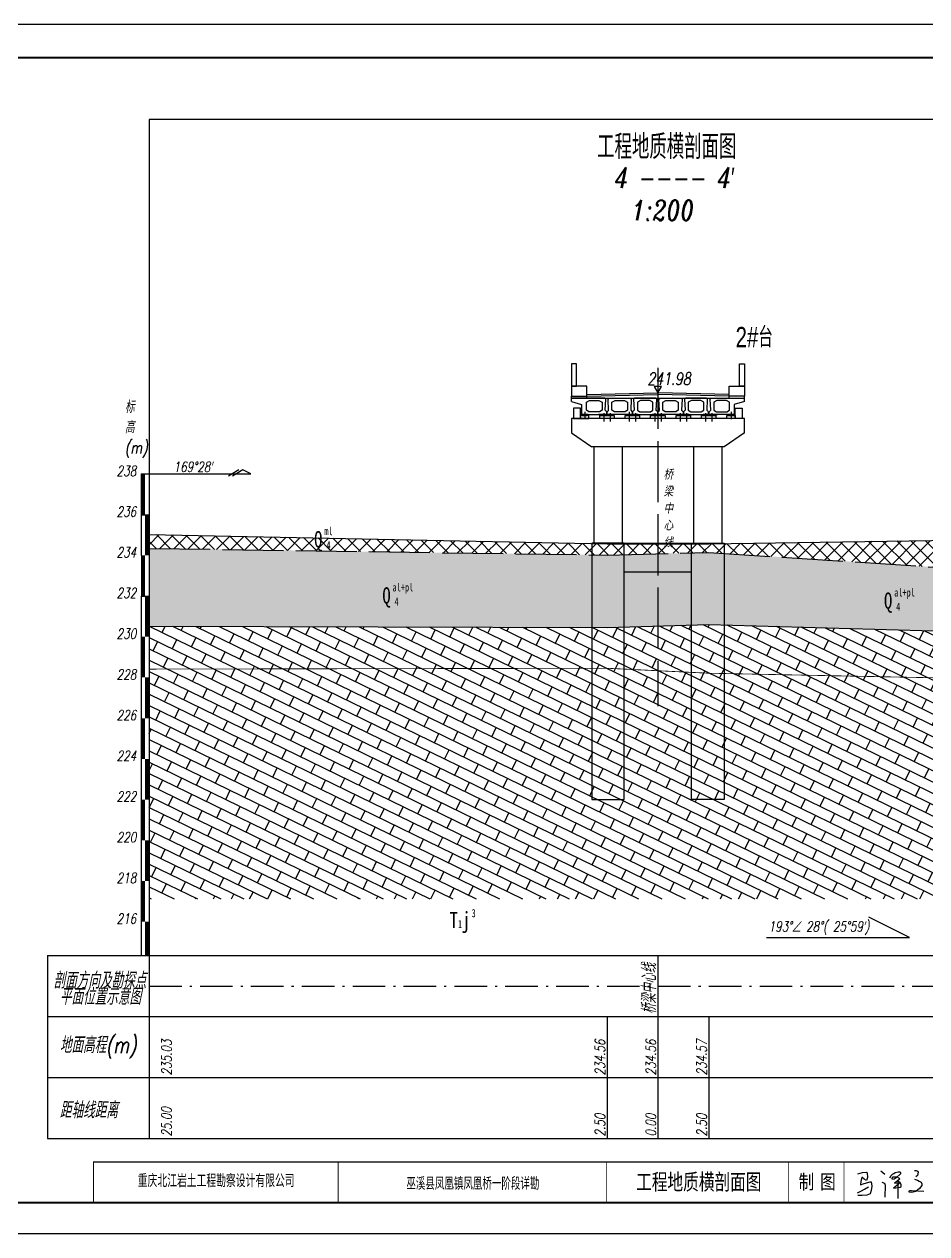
# Model space of a CAD drawing. Header units: millimetres. Extents: x -513 to 23624, y -721 to 12066.
# Drawn here: x 806.8 to 1028.6, y -540.9 to -243.7 of the extents above; entities that cross this region are included whole.
import ezdxf
from ezdxf.enums import TextEntityAlignment as Align

# ---------------------------------------------------------------- set-up
doc = ezdxf.new("R2010")
doc.units = ezdxf.units.MM
for name, pattern in [('ACAD_ISO10W100', [18, 12, -3, 0, -3]), ('x-tc', [18, 15, -3]), ('公路风化界线', [12.5, 8, -2, 0.5, -2])]:
    doc.linetypes.add(name, pattern=pattern)
for name, color, linetype in [('C35', 1, 'Continuous'), ('图框', 7, 'Continuous'), ('地形线', 7, 'Continuous'), ('桥型', 1, 'Continuous'), ('签名', 7, 'Continuous')]:
    doc.layers.add(name, color=color, linetype=linetype)
doc.layers.add('结构轮廓', color=1, linetype='Continuous', lineweight=35)
doc.styles.add('FS', font='fsdb_e.shx', dxfattribs={"width": 0.75, "bigfont": 'fsdb.shx'})
doc.styles.add('fsdb', font='italc1.shx', dxfattribs={"width": 0.75, "bigfont": 'fsdb.shx'})
doc.styles.add('FSMM', font='fsdb_e.shx', dxfattribs={"width": 0.75, "bigfont": 'fsdb.shx'})
doc.styles.get("Standard").update_dxf_attribs({"font": 'italc1.shx', "width": 0.75, "bigfont": 'fsdb.shx'})
doc.styles.add('style1', font='fsdb_e.shx', dxfattribs={"width": 0.75, "bigfont": 'fsdb.shx'})
doc.styles.add('xdb', font='italc1.shx', dxfattribs={"width": 0.75, "bigfont": 'fsdb.shx'})
doc.styles.add('宋体', font='italc1.shx', dxfattribs={"width": 0.75, "bigfont": 'fsdb.shx'})
doc.linetypes.add('x-bzh', pattern='A,0,-0.35,[138,ltypeshp.shx,S=0.3,R=0,X=-0.35,Y=0],-2.65', length=3)

# ---------------------------------------------------------------- blocks, each defined once
blk = doc.blocks.new('ewew')
at = {"layer": 'C35', "color": 1, "flags": 128}
blk.add_lwpolyline([(453906.033, 3475331.048), (453906.083, 3475330.998), (453906.053, 3475330.448), (453906.133, 3475330.368), (453906.133, 3475330.248), (453904.893, 3475330.248), (453904.893, 3475330.368), (453904.967, 3475330.442), (453904.943, 3475330.998), (453904.993, 3475331.048), (453906.033, 3475331.048)], dxfattribs=at)
at = {"layer": 'C35', "color": 1}
blk.add_lwpolyline([(453905.133, 3475330.848), (453905.283, 3475330.928), (453905.743, 3475330.928), (453905.893, 3475330.848), (453905.893, 3475330.448), (453905.773, 3475330.368), (453905.253, 3475330.368), (453905.133, 3475330.448), (453905.133, 3475330.848)], dxfattribs=at)
blk = doc.blocks.new('ewewe')
at = {"layer": 'C35', "color": 1}
for p, q in [((453909.428, 3475326.706), (453909.428, 3475326.866)), ((453911.068, 3475326.866), (453909.428, 3475326.866)), ((453909.428, 3475326.706), (453909.928, 3475326.546)), ((453911.118, 3475326.816), (453911.068, 3475326.866)), ((453911.088, 3475326.266), (453911.118, 3475326.816)), ((453909.928, 3475326.546), (453909.928, 3475326.066)), ((453909.928, 3475326.066), (453911.168, 3475326.066)), ((453911.168, 3475326.186), (453911.088, 3475326.266)), ((453911.168, 3475326.066), (453911.168, 3475326.186)), ((453911.168, 3475326.066), (453911.168, 3475326.186))]:
    blk.add_line(p, q, dxfattribs=at)
blk.add_lwpolyline([(453910.168, 3475326.666), (453910.318, 3475326.746), (453910.778, 3475326.746), (453910.928, 3475326.666), (453910.928, 3475326.266), (453910.808, 3475326.186), (453910.288, 3475326.186), (453910.168, 3475326.266), (453910.168, 3475326.666)], dxfattribs=at)
at = {"layer": '结构轮廓', "color": 1}
for p, q in [((453909.949, 3475326.066), (453910.248, 3475326.066)), ((453910.749, 3475326.066), (453911.048, 3475326.066))]:
    blk.add_line(p, q, dxfattribs=at)
blk = doc.blocks.new('A$C0A595376')
at = {"layer": '签名', "color": 7, "linetype": 'x-tc', "lineweight": -3}
for p, q in [((3.52, 4.68), (4.29, 4)), ((9.91, 4.75), (10.23, 4.7)), ((10.23, 4.7), (10.47, 4.62)), ((10.47, 4.62), (10.6, 4.38)), ((-0.84, 4.08), (0.06, 4.32)), ((-0.22, 2.61), (-0.31, 1.99)), ((-0.08, 3.48), (-0.22, 2.61)), ((0.41, 3.1), (-0.08, 3.48)), ((0.06, 4.32), (0.84, 4.39)), ((0.4, 2.28), (1.49, 2.6)), ((0.85, 2.81), (0.41, 3.1)), ((0.84, 4.39), (0.96, 4.29)), ((0.98, 3.4), (0.85, 2.81)), ((0.96, 4.29), (0.98, 3.4)), ((1.49, 2.6), (1.73, 2.57)), ((1.73, 2.57), (1.82, 1.74)), ((3.74, 2.54), (4.24, 2.31)), ((4.24, 2.31), (4.32, 1.96)), ((5.26, 3.36), (5.5, 3.77)), ((5.5, 3.77), (5.73, 4)), ((5.68, 3.28), (5.85, 3.53)), ((5.68, 3.17), (5.68, 3.28)), ((5.73, 3.04), (5.68, 3.17)), ((5.73, 4), (5.97, 4.14)), ((6.05, 3.08), (5.73, 3.04)), ((5.85, 3.53), (6.13, 3.55)), ((7.2, 2.38), (5.9, 1.41)), ((5.97, 4.14), (6.24, 4.34)), ((6.41, 3.36), (6.05, 3.08)), ((6.54, 2.63), (6.11, 2.31)), ((6.11, 2.31), (7.2, 2.38)), ((6.13, 3.55), (6.56, 3.55)), ((6.24, 4.34), (6.82, 4.44)), ((7.26, 4.09), (6.41, 3.36)), ((7.07, 3.11), (6.54, 2.63)), ((6.56, 3.55), (6.97, 3.3)), ((6.75, 2.48), (6.73, -0.6)), ((6.8, 2.55), (6.75, 2.48)), ((6.88, 2.63), (6.8, 2.55)), ((6.82, 4.44), (7, 4.45)), ((7.12, 2.51), (6.88, 2.63)), ((6.97, 3.3), (7.07, 3.11)), ((7, 4.45), (7.15, 4.44)), ((7.35, 2.06), (7.12, 2.51)), ((7.15, 4.44), (7.24, 4.35)), ((7.24, 4.35), (7.26, 4.09)), ((9.89, 3.08), (10.44, 2.92)), ((10.44, 3.8), (10.15, 3.53)), ((10.6, 4.38), (10.44, 3.8)), ((10.44, 2.92), (10.76, 2.71)), ((10.76, 2.71), (11.13, 2.5)), ((11.13, 2.5), (11.27, 2.23)), ((-0.87, 0.47), (-0.12, 0.9)), ((0, 0), (-0.82, 0)), ((-0.31, 1.99), (0.4, 2.28)), ((-0.12, 0.9), (0.43, 1.22)), ((0.87, 0.08), (0, 0)), ((0.43, 1.22), (1.2, 1.62)), ((1.54, 0.32), (0.87, 0.08)), ((1.73, 0.91), (1.54, 0.32)), ((1.82, 1.74), (1.73, 0.91)), ((4.32, 1.96), (4.26, -0.3)), ((5.9, 1.41), (7.16, 1.54)), ((7.16, 1.54), (7.39, 1.69)), ((7.39, 1.84), (7.35, 2.06)), ((7.39, 1.69), (7.39, 1.84)), ((8.88, 0.78), (8.98, 0.94)), ((8.88, 0.64), (8.88, 0.78)), ((9.41, 0.56), (8.88, 0.64)), ((8.98, 0.94), (9.3, 0.96)), ((9.3, 0.96), (11.64, 0.8)), ((10.15, 0.78), (9.41, 0.56)), ((10.81, 1.31), (10.15, 0.78)), ((11.27, 1.89), (10.81, 1.31)), ((11.27, 2.23), (11.27, 1.89))]:
    blk.add_line(p, q, dxfattribs=at)

msp = doc.modelspace()

# ---------------------------------------------------------------- hatches: boundary and pattern name
at = {"linetype": 'Continuous'}
h = msp.add_hatch(dxfattribs=at)
h.set_pattern_fill('STT', style=0, pattern_type=2)
h.set_pattern_definition([(45, (0, 0), (-1.767767, 1.767767), []), (135, (0, 0), (-1.767767, -1.767767), [])])
h.paths.add_polyline_path([(1053.69216, -370.1694), (975.04216, -371.3694), (975.04216, -373.47637), (1055.04216, -378.7194)])
h.paths.add_polyline_path([(975.04216, -371.3694), (962.54216, -371.4194), (950.04216, -371.4194), (950.04216, -374.14915), (975.04216, -373.47637)])
h.paths.add_polyline_path([(950.04216, -371.4194), (837.54216, -369.0694), (837.54216, -372.50475), (950.04216, -374.14915)])
h.paths.add_polyline_path([(1042.22242, -370.13063), (1045.12242, -370.13063), (1045.12242, -373.13063), (1042.22242, -373.13063)], flags=9)
h.paths.add_polyline_path([(1042.72242, -373.63063), (1044.63908, -373.63063), (1044.63908, -376.63063), (1042.72242, -376.63063)], flags=24)
h.paths.add_polyline_path([(1039.22242, -370.63063), (1043.08908, -370.63063), (1043.08908, -377.07507), (1039.22242, -377.07507)], flags=24)
h.paths.add_polyline_path([(880.56467, -370.25092), (882.48134, -370.25092), (882.48134, -373.25092), (880.56467, -373.25092)], flags=24)
h.paths.add_polyline_path([(877.06467, -367.25092), (880.93134, -367.25092), (880.93134, -373.69536), (877.06467, -373.69536)], flags=9)
h = msp.add_hatch(dxfattribs=at)
h.set_pattern_fill('LST', style=0, pattern_type=2)
h.set_pattern_definition([(0, (0, 0), (0, 10), [1, -9]), (45, (1, 0), (-10, 8e-16), [0.70711, -13.43503]), (135, (0, 0), (-8e-16, -10), [0.70711, -13.43503]), (90, (-0.5, 0.5), (-10, 6e-16), [0.5, -9.5]), (135, (3.75, 3.75), (-8e-16, -10), [1.06066, -13.08148]), (90, (1.5, 0.5), (-10, 6e-16), [0.5, -9.5]), (45, (-0.5, 1), (-10, 8e-16), [0.70711, -13.43503]), (0, (0, 1.5), (0, 10), [1, -9]), (135, (1.5, 1), (-8e-16, -10), [0.70711, -13.43503]), (45, (7.5, -0.5), (-10, 8e-16), [0.70711, -13.43503]), (90, (8, 0), (-10, 6e-16), [1, -9]), (135, (8, 1), (-8e-16, -10), [0.70711, -13.43503]), (0, (7, -0.5), (0, 10), [0.5, -9.5]), (0, (7, 1.5), (0, 10), [0.5, -9.5]), (135, (7, -0.5), (-8e-16, -10), [0.70711, -13.43503]), (90, (6.5, 0), (-10, 6e-16), [1, -9]), (45, (6.5, 1), (-10, 8e-16), [0.70711, -13.43503]), (0, (3.75, 3.75), (0, 10), [0.5, -9.5]), (45, (4.25, 3.75), (-10, 8e-16), [0.70711, -13.43503]), (90, (4.75, 4.25), (-10, 6e-16), [0.5, -9.5]), (135, (4.75, 4.75), (-8e-16, -10), [1.06066, -13.08148]), (0, (3.5, 5.5), (0, 10), [0.5, -9.5]), (90, (3, 4.5), (-10, 6e-16), [0.5, -9.5]), (45, (3, 5), (-10, 8e-16), [0.70711, -13.43503]), (0, (7.5, 5), (0, 10), [0.5, -9.5]), (45, (8, 5), (-10, 8e-16), [1.06066, -13.08148]), (90, (8.75, 5.75), (-10, 6e-16), [0.5, -9.5]), (135, (7.5, 5), (-8e-16, -10), [0.70711, -13.43503]), (90, (7, 5.5), (-10, 6e-16), [0.5, -9.5]), (45, (7, 6), (-10, 8e-16), [1.06066, -13.08148]), (0, (7.75, 6.75), (0, 10), [0.5, -9.5]), (135, (8.75, 6.25), (-8e-16, -10), [0.70711, -13.43503]), (0, (3.75, 7.5), (0, 10), [0.5, -9.5]), (135, (3.75, 7.5), (-8e-16, -10), [0.70711, -13.43503]), (90, (3.25, 8), (-10, 6e-16), [0.5, -9.5]), (45, (3.25, 8.5), (-10, 8e-16), [1.06066, -13.08148]), (0, (4, 9.25), (0, 10), [0.5, -9.5]), (135, (5, 8.75), (-8e-16, -10), [0.70711, -13.43503]), (90, (5, 8.25), (-10, 6e-16), [0.5, -9.5]), (45, (4.25, 7.5), (-10, 8e-16), [1.06066, -13.08148]), (90, (0, 1.2), (-2.5, 2.5), [0.1, -4.9]), (0, (0, 1.3), (2.5, 2.5), [0.1, -4.9]), (90, (0.1, 1.2), (-2.5, 2.5), [0.1, -4.9]), (0, (0, 1.2), (2.5, 2.5), [0.1, -4.9])])
h.paths.add_polyline_path([(1087.54216, -378.1694), (1055.04216, -378.7194), (975.04216, -373.47637), (975.04216, -391.17727), (1056.48551, -393.4813), (1087.54216, -394.91769)])
h.paths.add_polyline_path([(975.04216, -373.47637), (950.04216, -374.14915), (950.04216, -391.90971), (975.04216, -391.17727)])
h.paths.add_polyline_path([(950.04216, -374.14915), (837.54216, -372.50475), (837.54216, -391.63792), (950.04216, -391.90971)])
h.paths.add_polyline_path([(1020.07874, -381.83507), (1026.11207, -381.83507), (1026.11207, -385.20174), (1020.07874, -385.20174)], flags=24)
h.paths.add_polyline_path([(1020.57874, -385.33507), (1022.49541, -385.33507), (1022.49541, -388.33507), (1020.57874, -388.33507)], flags=24)
h.paths.add_polyline_path([(1017.07874, -382.33507), (1020.94541, -382.33507), (1020.94541, -388.77951), (1017.07874, -388.77951)], flags=24)
h.paths.add_polyline_path([(896.83241, -380.56155), (902.86574, -380.56155), (902.86574, -383.92822), (896.83241, -383.92822)], flags=24)
h.paths.add_polyline_path([(897.33241, -384.06155), (899.24908, -384.06155), (899.24908, -387.06155), (897.33241, -387.06155)], flags=24)
h.paths.add_polyline_path([(893.83241, -381.06155), (897.69908, -381.06155), (897.69908, -387.506), (893.83241, -387.506)], flags=24)
h = msp.add_hatch(dxfattribs=at)
h.set_pattern_fill('HY', angle=334.0085537, style=0, pattern_type=2)
h.set_pattern_definition([(334.00855, (0, 0), (1.0955924, 2.2471487), []), (64.00855, (0, 0), (-2.499846, 4.000097), [2.5, -2.5])])
h.paths.add_polyline_path([(975.04216, -403.17288), (975.04216, -458.62809), (1087.54216, -458.62809), (1087.54216, -405.45537)])
h.paths.add_polyline_path([(1087.54216, -405.45537), (1087.54216, -394.91769), (1056.48551, -393.4813), (975.04216, -391.17727), (975.04216, -403.17288)])
h.paths.add_polyline_path([(975.04216, -403.17288), (975.04216, -391.17727), (950.04216, -391.90971), (950.04216, -401.95484)])
h.paths.add_polyline_path([(950.04216, -401.95484), (950.04216, -458.62809), (975.04216, -458.62809), (975.04216, -403.17288)])
h.paths.add_polyline_path([(837.54216, -402.16243), (837.54216, -458.62809), (940.43223, -458.62809), (950.04216, -458.62809), (950.04216, -401.95484)])
h.paths.add_polyline_path([(950.04216, -401.95484), (950.04216, -391.90971), (837.54216, -391.63792), (837.54216, -398.7194), (837.54216, -402.16243)])

# ---------------------------------------------------------------- linework, layer by layer
for p, q in [((1087.54216, -267.13215), (837.54216, -267.13215)), ((837.54216, -267.13215), (837.54216, -398.7194)), ((859.54216, -353.2194), (857.04216, -354.7194)), ((860.54216, -353.2194), (858.04216, -354.7194)), ((862.54216, -354.2194), (860.54216, -353.2194)), ((835.54216, -354.2194), (835.54216, -374.2194)), ((835.54216, -354.2194), (862.54216, -354.2194)), ((837.54216, -354.2194), (837.54216, -364.2194)), ((837.54216, -354.2194), (837.54216, -357.2194)), ((835.54216, -364.2194), (837.54216, -364.2194)), ((835.54216, -364.2194), (837.54216, -364.2194)), ((837.54216, -374.2194), (837.54216, -384.2194)), ((835.54216, -384.2194), (835.54216, -472.52777)), ((835.54216, -384.2194), (837.54216, -384.2194)), ((835.54216, -384.2194), (837.54216, -384.2194)), ((837.54216, -394.2194), (837.54216, -472.52777)), ((1024.3812, -468.14947), (1014.3812, -463.14947)), ((1024.3812, -468.14947), (1014.3812, -463.14947)), ((989.21182, -468.14947), (1024.3812, -468.14947)), ((989.21182, -468.14947), (1024.3812, -468.14947)), ((812.54216, -472.52777), (1087.54216, -472.52777)), ((835.54216, -472.52777), (837.54216, -472.52777)), ((837.54216, -472.52777), (837.54216, -487.52777)), ((812.54216, -487.52777), (1087.54216, -487.52777)), ((812.54216, -487.52777), (812.54216, -517.52777)), ((837.54216, -487.52777), (837.54216, -517.52777)), ((950.04216, -487.52777), (950.04216, -517.52777)), ((962.54216, -487.52777), (962.54216, -517.52777)), ((975.04216, -487.52777), (975.04216, -517.52777)), ((812.54216, -502.52777), (1087.54216, -502.52777)), ((812.54216, -517.52777), (1087.54216, -517.52777))]:
    msp.add_line(p, q)
at = {"linetype": '公路风化界线'}
msp.add_line((837.54216, -480.02777), (1087.54216, -480.02777), dxfattribs=at)
at = {"color": 7, "linetype": 'Continuous', "const_width": 0.5}
msp.add_lwpolyline([(766.35336, -251.95359), (1152.86677, -251.95359), (1152.86677, -533.28336), (766.35336, -533.28336)], close=True, dxfattribs=at)
for points in [[(836.04216, -354.2194, 1, 1, 0), (836.04216, -364.2194, 0, 0, 0)], [(837.04216, -364.2194, 1, 1, 0), (837.04216, -374.2194, 0, 0, 0)], [(836.04216, -374.2194, 1, 1, 0), (836.04216, -384.2194, 0, 0, 0)], [(837.04216, -384.2194, 1, 1, 0), (837.04216, -394.2194, 0, 0, 0)], [(836.04216, -394.2194, 1, 1, 0), (836.04216, -404.2194, 0, 0, 0)], [(837.04216, -404.2194, 1, 1, 0), (837.04216, -414.2194, 0, 0, 0)], [(836.04216, -414.2194, 1, 1, 0), (836.04216, -424.2194, 0, 0, 0)], [(837.04216, -424.2194, 1, 1, 0), (837.04216, -434.2194, 0, 0, 0)], [(836.04216, -434.2194, 1, 1, 0), (836.04216, -444.2194, 0, 0, 0)], [(837.04216, -444.2194, 1, 1, 0), (837.04216, -454.2194, 0, 0, 0)], [(836.04216, -454.2194, 1, 1, 0), (836.04216, -464.2194, 0, 0, 0)], [(837.04216, -464.2194, 1, 1, 0), (837.04216, -472.52777, 0, 0, 0)]]:
    msp.add_lwpolyline(points, format="xyseb")
at = {"color": 7, "linetype": 'x-tc'}
msp.add_lwpolyline([(837.54216, -372.50475), (950.04216, -374.14915), (975.04216, -373.47637), (1055.04216, -378.7194)], dxfattribs=at)
at = {"color": 7, "linetype": 'x-bzh'}
msp.add_lwpolyline([(837.54216, -391.63792), (950.04216, -391.90971), (975.04216, -391.17727), (1056.48551, -393.4813), (1087.54216, -394.91769)], dxfattribs=at)
at = {"color": 7, "linetype": 'ACAD_ISO10W100', "const_width": 0.2, "flags": 128}
msp.add_lwpolyline([(837.54216, -402.16243), (950.04216, -401.95484), (975.04216, -403.17288), (1087.54216, -405.45537)], dxfattribs=at)
at = {"linetype": 'Continuous'}
for points in [[(812.54216, -472.52777), (812.54216, -487.52777)], [(962.54216, -472.52777), (962.54216, -487.52777)]]:
    msp.add_lwpolyline(points, dxfattribs=at)
at = {"layer": '图框', "color": 9}
msp.add_lwpolyline([(1169.28643, -540.91461), (748.79392, -540.91461), (748.79392, -243.7014), (1169.28643, -243.7014)], close=True, dxfattribs=at)
at = {"layer": '图框', "color": 7, "linetype": 'Continuous', "const_width": 0.3}
msp.add_lwpolyline([(1152.86677, -523.28336), (823.86677, -523.28336), (823.86677, -533.28336)], dxfattribs=at)
msp.add_lwpolyline([(1152.86677, -523.28336), (823.86677, -523.28336), (823.86677, -533.28336)], dxfattribs=at)
at = {"layer": '图框', "color": 7, "const_width": 0.2}
for points in [[(883.95489, -533.28336), (883.95489, -523.28336)], [(949.92099, -533.28336), (949.92099, -523.28336)], [(994.68126, -533.28336), (994.68126, -523.28336)], [(1008.24455, -533.28336), (1008.24455, -523.28336)]]:
    msp.add_lwpolyline(points, dxfattribs=at)
at = {"layer": '地形线'}
for p, q in [((837.54216, -369.0694), (950.04216, -371.4194)), ((950.04216, -371.4194), (962.54216, -371.4194)), ((962.54216, -371.4194), (975.04216, -371.3694)), ((975.04216, -371.3694), (1053.69216, -370.1694))]:
    msp.add_line(p, q, dxfattribs=at)
at = {"layer": '桥型'}
for p, q in [((945.04216, -332.6694), (941.29216, -332.6694)), ((941.29216, -332.6694), (941.30016, -335.06932)), ((945.04216, -335.56932), (945.04216, -332.6694)), ((980.05816, -335.56932), (980.05816, -332.6694)), ((980.05816, -332.6694), (983.80816, -332.6694)), ((983.80816, -332.6694), (983.80016, -335.06932)), ((941.29216, -335.06948), (945.04216, -335.06948)), ((941.30016, -335.56932), (983.80016, -335.56932)), ((945.04216, -334.6694), (962.54216, -334.3194)), ((945.05016, -335.06932), (962.55016, -334.71932)), ((980.05016, -335.06932), (962.55016, -334.71932)), ((980.05816, -334.6694), (962.55816, -334.3194)), ((983.80816, -335.06948), (980.05816, -335.06948)), ((941.27516, -340.57932), (941.27516, -344.07932)), ((944.55016, -338.97385), (944.55016, -340.76675)), ((949.25016, -339.26932), (949.25016, -341.31292)), ((950.80016, -339.26932), (950.80016, -341.31292)), ((955.50016, -338.97385), (955.50016, -340.76675)), ((955.50016, -339.26932), (955.50016, -341.31292)), ((957.05016, -339.26932), (957.05016, -341.31292)), ((961.75016, -339.26932), (961.75016, -341.31292)), ((963.30016, -339.26932), (963.30016, -341.31292)), ((968.00016, -339.26932), (968.00016, -341.31292)), ((969.55016, -339.26932), (969.55016, -341.31292)), ((974.25016, -339.26932), (974.25016, -341.31292)), ((975.80016, -339.26932), (975.80016, -341.31292)), ((980.50016, -338.97385), (980.50016, -340.76675)), ((941.27516, -344.07932), (946.27516, -347.57932)), ((983.77516, -344.07932), (978.77516, -347.57932)), ((946.77516, -347.57932), (946.77516, -371.24491)), ((953.77516, -347.57932), (953.77516, -371.24491)), ((971.27516, -347.57932), (971.27516, -371.24491)), ((978.27516, -347.57932), (978.27516, -371.24491)), ((954.27516, -371.24491), (946.27516, -371.24491)), ((946.27516, -371.24491), (946.27516, -434.2194)), ((946.77516, -371.24491), (978.27516, -371.24491)), ((954.27516, -434.2194), (954.27516, -371.24491)), ((970.77516, -434.2194), (970.77516, -371.24491)), ((970.77516, -371.24491), (978.77516, -371.24491)), ((978.77516, -371.24491), (978.77516, -434.2194)), ((954.27516, -378.24491), (970.77516, -378.24491)), ((946.27516, -434.2194), (954.27516, -434.2194)), ((978.77516, -434.2194), (970.77516, -434.2194))]:
    msp.add_line(p, q, dxfattribs=at)
for points in [[(941.29216, -332.6694), (942.54216, -332.6694), (942.54216, -327.1694), (941.29216, -327.1694)], [(983.80816, -332.6694), (982.55816, -332.6694), (982.55816, -327.1694), (983.80816, -327.1694)], [(962.54216, -334.3194), (963.44105, -332.7294), (961.61462, -332.74595)], [(941.77516, -340.57932), (943.52516, -340.57932), (943.52516, -338.07932), (941.77516, -338.07932)], [(983.27516, -340.57932), (981.52516, -340.57932), (981.52516, -338.07932), (983.27516, -338.07932)], [(943.55016, -340.57932), (945.55016, -340.57932), (945.55016, -339.82932), (943.55016, -339.82932)], [(943.92516, -339.82932), (945.17516, -339.82932), (945.17516, -339.56932), (943.92516, -339.56932)], [(948.25016, -339.82932), (951.80016, -339.82932), (951.80016, -340.57932), (948.25016, -340.57932)], [(948.62516, -339.82932), (949.87516, -339.82932), (949.87516, -339.56932), (948.62516, -339.56932)], [(950.17516, -339.82932), (951.42516, -339.82932), (951.42516, -339.56932), (950.17516, -339.56932)], [(954.50016, -339.82932), (958.05016, -339.82932), (958.05016, -340.57932), (954.50016, -340.57932)], [(954.87516, -339.82932), (956.12516, -339.82932), (956.12516, -339.56932), (954.87516, -339.56932)], [(954.87516, -339.82932), (956.12516, -339.82932), (956.12516, -339.56932), (954.87516, -339.56932)], [(956.42516, -339.82932), (957.67516, -339.82932), (957.67516, -339.56932), (956.42516, -339.56932)], [(960.75016, -339.82932), (964.30016, -339.82932), (964.30016, -340.57932), (960.75016, -340.57932)], [(961.12516, -339.82932), (962.37516, -339.82932), (962.37516, -339.56932), (961.12516, -339.56932)], [(962.67516, -339.82932), (963.92516, -339.82932), (963.92516, -339.56932), (962.67516, -339.56932)], [(967.00016, -339.82932), (970.55016, -339.82932), (970.55016, -340.57932), (967.00016, -340.57932)], [(967.37516, -339.82932), (968.62516, -339.82932), (968.62516, -339.56932), (967.37516, -339.56932)], [(968.92516, -339.82932), (970.17516, -339.82932), (970.17516, -339.56932), (968.92516, -339.56932)], [(973.25016, -339.82932), (976.80016, -339.82932), (976.80016, -340.57932), (973.25016, -340.57932)], [(973.62516, -339.82932), (974.87516, -339.82932), (974.87516, -339.56932), (973.62516, -339.56932)], [(975.17516, -339.82932), (976.42516, -339.82932), (976.42516, -339.56932), (975.17516, -339.56932)], [(981.50016, -340.57932), (979.50016, -340.57932), (979.50016, -339.82932), (981.50016, -339.82932)], [(981.12516, -339.82932), (979.87516, -339.82932), (979.87516, -339.56932), (981.12516, -339.56932)]]:
    msp.add_lwpolyline(points, close=True, dxfattribs=at)
at = {"layer": '桥型', "linetype": 'x-tc'}
msp.add_lwpolyline([(962.54216, -328.12621), (962.54216, -411.28026)], dxfattribs=at)
at = {"layer": '桥型'}
for points in [[(941.30016, -335.56932), (941.30016, -335.06932)], [(983.80016, -335.56932), (983.80016, -335.06932)], [(983.77516, -344.07932), (983.77516, -340.57932), (941.27516, -340.57932), (941.27516, -344.07932)], [(978.77516, -347.57932), (946.27516, -347.57932)]]:
    msp.add_lwpolyline(points, dxfattribs=at)

# ---------------------------------------------------------------- block references
at = {"layer": '图框', "xscale": 1.300000000000182, "yscale": 1.300000000000182, "zscale": 1.300000000000182}
msp.add_blockref('A$C0A595376', (1012.71558, -531.49569), dxfattribs=at)
at = {"layer": '桥型', "yscale": 5, "zscale": 5}
for name, p, xscale in [('ewewe', (-2268605.83984, -17376969.90086), 5), ('ewew', (-2268574.41579, -17376990.81119), 5), ('ewew', (2270486.96611, -17376990.81119), -5), ('ewew', (-2268561.91579, -17376990.81119), 5), ('ewew', (2270499.46611, -17376990.81119), -5), ('ewewe', (2270530.94017, -17376969.90086), -5)]:
    msp.add_blockref(name, p, dxfattribs=dict(at, xscale=xscale))

# ---------------------------------------------------------------- texts
at = {"attachment_point": 1, "style": 'xdb'}
for s, insert, char_height, width in [('标', (831.54216, -336.2194), 3, 6), ('高', (831.54216, -341.2194), 3, 6), ('(m)', (831.54216, -346.2194), 3, 18), ('238', (829.54216, -352.2194), 2.5, 15), ('169°28′', (843.54216, -351.2194), 2.5, 35), ('236', (829.54216, -362.2194), 2.5, 15), ('234', (829.54216, -372.2194), 2.5, 15), ('232', (829.54216, -382.2194), 2.5, 15), ('230', (829.54216, -392.2194), 2.5, 15), ('228', (829.54216, -402.2194), 2.5, 15), ('226', (829.54216, -412.2194), 2.5, 15), ('224', (829.54216, -422.2194), 2.5, 15), ('222', (829.54216, -432.2194), 2.5, 15), ('220', (829.54216, -442.2194), 2.5, 15), ('218', (829.54216, -452.2194), 2.5, 15), ('216', (829.54216, -462.2194), 2.5, 15), (' 193°∠ 28°( 25°59′)', (988.44534, -464.14947), 2.5, 95), ('剖面方向及勘探点', (813.96807, -476.66403), 4, 35), ('平面位置示意图', (815.54216, -480.6512), 4, 35), ('地面高程(m)', (815.54216, -492.52777), 4, 35), ('距轴线距离', (815.54216, -508.52777), 4, 35)]:
    msp.add_mtext(s, dxfattribs=dict(at, insert=insert, char_height=char_height, width=width))
at = {"color": 7, "linetype": 'Continuous', "attachment_point": 1, "style": '宋体'}
for s, insert, char_height, width in [('{\\fSimSun|b0|i0|c134|p2;Q}', (878.06467, -368.25092), 4, 8), ('{\\fSimSun|b0|i0|c134|p2;ml}', (880.56467, -367.25092), 2, 20), ('{\\fSimSun|b0|i0|c134|p2;4}', (881.06467, -370.75092), 2, 4), ('{\\fSimSun|b0|i0|c134|p2;Q}', (894.83241, -382.06155), 4, 8), ('{\\fSimSun|b0|i0|c134|p2;al+pl}', (897.33241, -381.06155), 2, 20), ('{\\fSimSun|b0|i0|c134|p2;Q}', (1018.07874, -383.33507), 4, 8), ('{\\fSimSun|b0|i0|c134|p2;al+pl}', (1020.57874, -382.33507), 2, 20), ('{\\fSimSun|b0|i0|c134|p2;4}', (897.83241, -384.56155), 2, 4), ('{\\fSimSun|b0|i0|c134|p2;4}', (1021.07874, -385.83507), 2, 4)]:
    msp.add_mtext(s, dxfattribs=dict(at, insert=insert, char_height=char_height, width=width))
at = {"attachment_point": 1}
for s, insert, char_height, width in [('\\f仿宋_GB2312|b0|i0|c134|p49;T\\H2;1\\H4;j', (911.36474, -461.80728), 4, 39.7944), ('\\f仿宋_GB2312|b0|i0|c134|p49;3', (916.75109, -461.1187), 2, 4.9655)]:
    msp.add_mtext(s, dxfattribs=dict(at, insert=insert, char_height=char_height, width=width))
at = {"attachment_point": 1, "rotation": 89.9999985, "style": 'xdb'}
for s, insert, char_height, width in [('桥梁中心线', (958.63847, -486.90064), 3.5, 30), ('235.03', (840.54216, -502.02777), 2.5, 30), ('234.56', (947.04216, -502.02777), 2.5, 30), ('234.56', (959.54216, -502.02777), 2.5, 30), ('234.57', (972.04216, -502.02777), 2.5, 30), ('25.00', (840.54216, -517.02777), 2.5, 25), ('2.50', (947.04216, -517.02777), 2.5, 20), ('0.00', (959.54216, -517.02777), 2.5, 20), ('2.50', (972.04216, -517.02777), 2.5, 20)]:
    msp.add_mtext(s, dxfattribs=dict(at, insert=insert, char_height=char_height, width=width))
at = {"layer": '图框', "color": 7, "linetype": 'Continuous'}
for s, height, style, width, p in [('重庆北江岩土工程勘察设计有限公司', 3.168, 'FSMM', 0.8, (854.00063, -527.71167)), ('工程地质横剖面图', 4.5, 'FS', 0.9, (972.57796, -528.07923)), ('巫溪县凤凰镇凤凰桥一阶段详勘', 3.072, 'FSMM', 0.8, (917.07279, -528.41176))]:
    msp.add_text(s, height=height, dxfattribs=dict(at, style=style, width=width)).set_placement(p, align=Align.MIDDLE)
at = {"layer": '图框', "color": 7, "linetype": 'Continuous', "style": 'FSMM'}
msp.add_text('制 图', height=4, dxfattribs=at).set_placement((1001.65287, -528.08336), align=Align.MIDDLE)
at = {"layer": '图框', "attachment_point": 1, "style": 'xdb'}
for s, insert, char_height, width in [('  工程地质横剖面图', (941.42937, -270.83114), 6, 84), (' 4 ---- 4′', (949.32092, -278.95268), 5, 100), ('1:200', (956.17833, -286.94553), 5, 100)]:
    msp.add_mtext(s, dxfattribs=dict(at, insert=insert, char_height=char_height, width=width))
at = {"layer": '桥型', "style": 'fsdb', "width": 0.75}
msp.add_text('241.98', height=3, dxfattribs=at).set_placement((959.94536, -332.31496))
at = {"layer": '桥型', "linetype": 'Continuous', "insert": (981.62332, -318.09871), "char_height": 5, "width": 10.9512284, "attachment_point": 1, "style": 'style1'}
msp.add_mtext('2#台', dxfattribs=at)
at = {"layer": '桥型', "insert": (963.91281, -353.09863), "char_height": 2.5, "width": 1.4509533, "attachment_point": 1, "style": '宋体'}
msp.add_mtext('桥梁中心线', dxfattribs=at)

doc.saveas('drawing.dxf')
